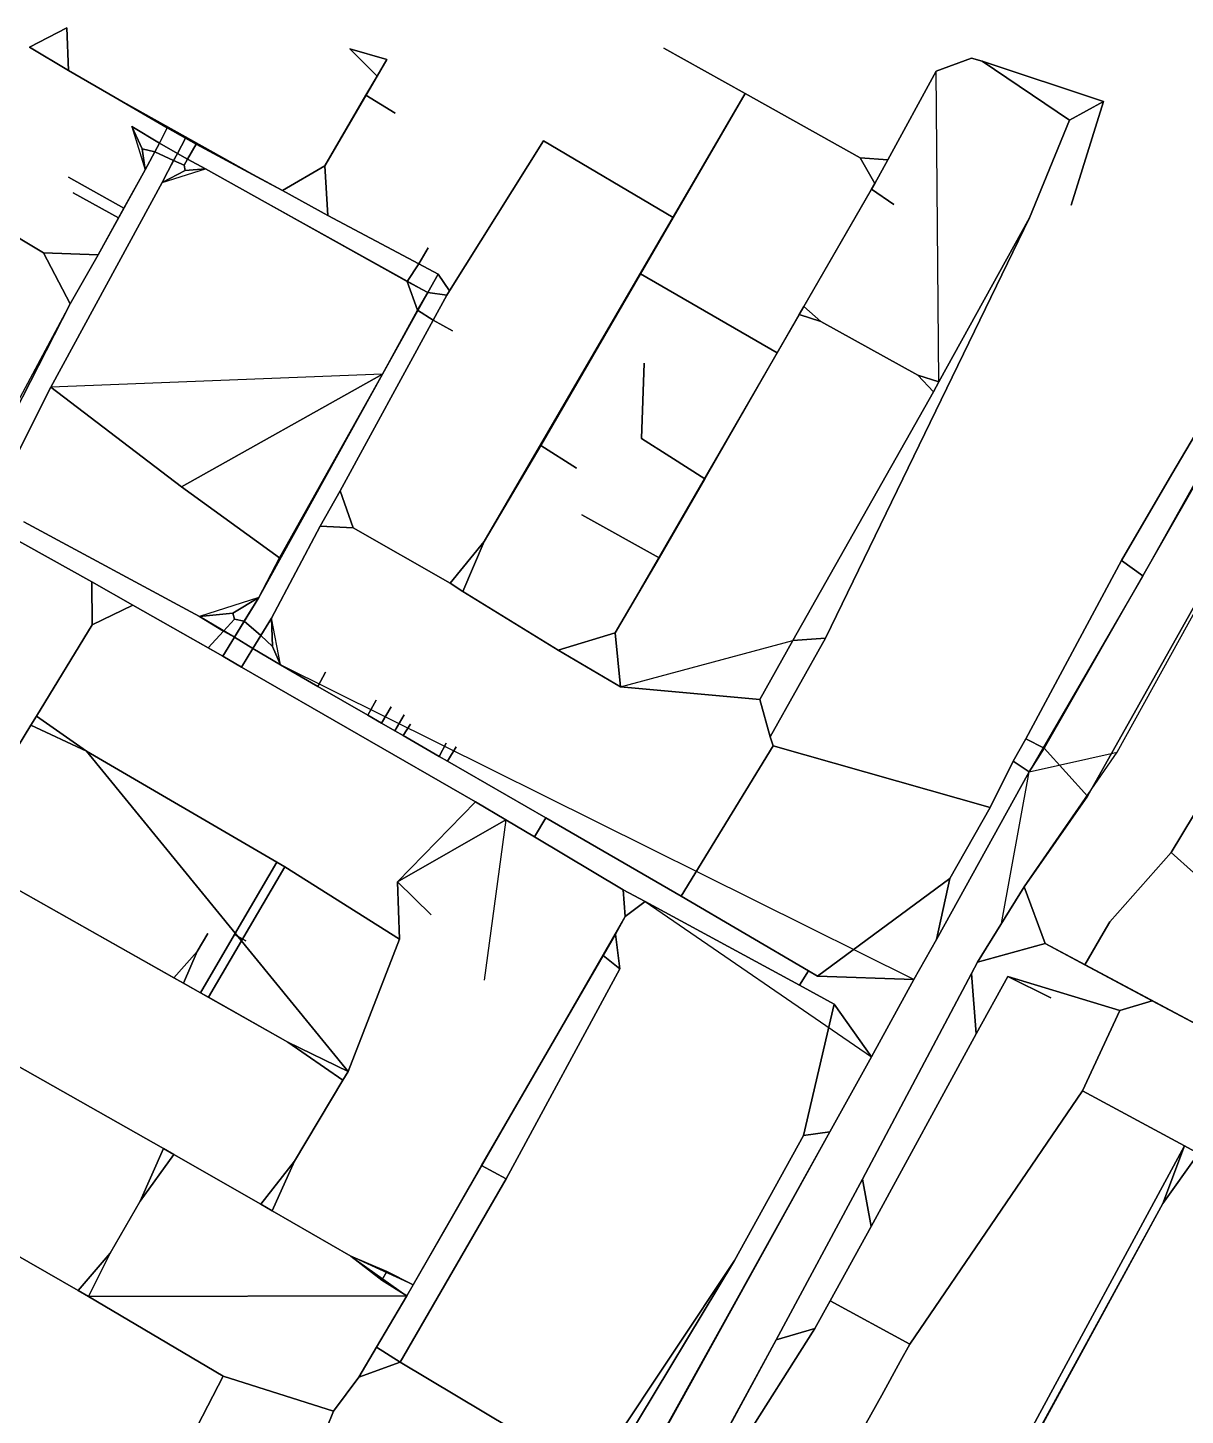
# Model space of a CAD drawing. Header units: metres. Extents: x 327752 to 330295, y 2791490 to 2794271.
# Drawn here: x 328492 to 329091, y 2793551 to 2794270 of the extents above; entities that cross this region are included whole.
import ezdxf

# ---------------------------------------------------------------- set-up
doc = ezdxf.new("R2010")
doc.units = ezdxf.units.M

msp = doc.modelspace()

# ---------------------------------------------------------------- linework, layer by layer
for p, q in [((328492.92, 2794259.47), (328512.28, 2794269.6)), ((328512.28, 2794269.6), (328492.92, 2794259.47)), ((328513.05, 2794247.54), (328512.28, 2794269.6)), ((328512.28, 2794269.6), (328513.05, 2794247.54)), ((328513.05, 2794247.54), (328492.92, 2794259.47)), ((328492.92, 2794259.47), (328513.05, 2794247.54)), ((328672.88, 2794244.55), (328658.72, 2794258.65)), ((328677.91, 2794253.2), (328658.72, 2794258.65)), ((328658.72, 2794258.65), (328672.88, 2794244.55)), ((328658.72, 2794258.65), (328677.91, 2794253.2)), ((328863.39, 2794235.53), (328821.4, 2794259.01)), ((328821.4, 2794259.01), (328863.39, 2794235.53)), ((328564.17, 2794217.8), (328513.05, 2794247.54)), ((328537.24, 2794233.52), (328513.05, 2794247.54)), ((328513.05, 2794247.54), (328537.24, 2794233.52)), ((328672.88, 2794244.55), (328677.91, 2794253.2)), ((328677.91, 2794253.2), (328672.88, 2794244.55)), ((328980.7, 2794253.83), (328962.38, 2794247.03)), ((328962.38, 2794247.03), (328980.7, 2794253.83)), ((328986.09, 2794252.3), (328980.7, 2794253.83)), ((328980.7, 2794253.83), (328986.09, 2794252.3)), ((328986.09, 2794252.3), (329031.32, 2794221.74)), ((328986.09, 2794252.3), (329048.98, 2794231.47)), ((329031.32, 2794221.74), (328986.09, 2794252.3)), ((329048.98, 2794231.47), (328986.09, 2794252.3)), ((328645.89, 2794198.15), (328672.88, 2794244.55)), ((328672.88, 2794244.55), (328645.89, 2794198.15)), ((328667.1, 2794234.6), (328672.88, 2794244.55)), ((328672.88, 2794244.55), (328667.1, 2794234.6)), ((328962.38, 2794247.03), (328937.26, 2794201.11)), ((328937.26, 2794201.11), (328962.38, 2794247.03)), ((328963.72, 2794086.17), (328962.38, 2794247.03)), ((328564.17, 2794217.8), (328537.24, 2794233.52)), ((328537.24, 2794233.52), (328564.17, 2794217.8)), ((328537.24, 2794233.52), (328612.78, 2794191.23)), ((328612.78, 2794191.23), (328537.24, 2794233.52)), ((328645.89, 2794198.15), (328667.1, 2794234.6)), ((328667.1, 2794234.6), (328645.89, 2794198.15)), ((328667.1, 2794234.6), (328682.27, 2794225.3)), ((328682.27, 2794225.3), (328667.1, 2794234.6)), ((328863.39, 2794235.53), (328728.34, 2794003.56)), ((328728.34, 2794003.56), (328863.39, 2794235.53)), ((328863.39, 2794235.53), (328826.16, 2794171.31)), ((328826.16, 2794171.31), (328863.39, 2794235.53)), ((328863.39, 2794235.53), (328922.91, 2794202.25)), ((328922.91, 2794202.25), (328863.39, 2794235.53)), ((329031.32, 2794221.74), (329048.98, 2794231.47)), ((329048.98, 2794231.47), (329031.32, 2794221.74)), ((329048.98, 2794231.47), (329032.15, 2794177.66)), ((329032.15, 2794177.66), (329048.98, 2794231.47)), ((328682.27, 2794225.3), (328682.27, 2794225.3)), ((328682.27, 2794225.3), (328682.27, 2794225.3)), ((329031.32, 2794221.74), (329010.67, 2794171.1)), ((329010.67, 2794171.1), (329031.32, 2794221.74)), ((328560.13, 2794209.81), (328545.95, 2794218.48)), ((328545.95, 2794218.48), (328551.26, 2794206.9)), ((328545.95, 2794218.48), (328560.13, 2794209.81)), ((328545.95, 2794218.48), (328552.87, 2794196.09)), ((328551.26, 2794206.9), (328545.95, 2794218.48)), ((328560.13, 2794209.81), (328564.17, 2794217.8)), ((328564.17, 2794217.8), (328560.13, 2794209.81)), ((328573.65, 2794212.48), (328564.17, 2794217.8)), ((328564.17, 2794217.8), (328573.65, 2794212.48)), ((328569.47, 2794204.55), (328573.65, 2794212.48)), ((328573.65, 2794212.48), (328569.47, 2794204.55)), ((328573.65, 2794212.48), (328579.15, 2794209.38)), ((328579.15, 2794209.38), (328573.65, 2794212.48)), ((328623.85, 2794185.26), (328573.65, 2794212.48)), ((328557.85, 2794205.31), (328551.26, 2794206.9)), ((328552.87, 2794196.09), (328551.26, 2794206.9)), ((328551.26, 2794206.9), (328552.87, 2794196.09)), ((328551.26, 2794206.9), (328557.85, 2794205.31)), ((328560.13, 2794209.81), (328552.87, 2794196.09)), ((328557.85, 2794205.31), (328552.87, 2794196.09)), ((328552.87, 2794196.09), (328557.85, 2794205.31)), ((328560.13, 2794209.81), (328557.85, 2794205.31)), ((328557.85, 2794205.31), (328560.13, 2794209.81)), ((328567.54, 2794200.9), (328557.85, 2794205.31)), ((328557.85, 2794205.31), (328567.54, 2794200.9)), ((328569.47, 2794204.55), (328560.13, 2794209.81)), ((328560.13, 2794209.81), (328569.47, 2794204.55)), ((328561.59, 2794189.44), (328569.47, 2794204.55)), ((328569.47, 2794204.55), (328567.54, 2794200.9)), ((328567.54, 2794200.9), (328569.47, 2794204.55)), ((328569.47, 2794204.55), (328574.71, 2794201.61)), ((328569.47, 2794204.55), (328584.09, 2794196.58)), ((328574.71, 2794201.61), (328569.47, 2794204.55)), ((328574.71, 2794201.61), (328579.15, 2794209.38)), ((328579.15, 2794209.38), (328574.71, 2794201.61)), ((328579.15, 2794209.38), (328612.78, 2794191.23)), ((328612.78, 2794191.23), (328579.15, 2794209.38)), ((328710.32, 2794133.38), (328759.05, 2794210.99)), ((328759.05, 2794210.99), (328710.32, 2794133.38)), ((328759.05, 2794210.99), (328826.16, 2794171.31)), ((328826.16, 2794171.31), (328759.05, 2794210.99)), ((328567.54, 2794200.9), (328561.59, 2794189.44)), ((328561.59, 2794189.44), (328567.54, 2794200.9)), ((328567.54, 2794200.9), (328572.91, 2794198.46)), ((328572.91, 2794198.46), (328567.54, 2794200.9)), ((328574.71, 2794201.61), (328572.91, 2794198.46)), ((328572.91, 2794198.46), (328574.71, 2794201.61)), ((328573.52, 2794195.66), (328572.91, 2794198.46)), ((328572.91, 2794198.46), (328573.52, 2794195.66)), ((328574.71, 2794201.61), (328584.09, 2794196.58)), ((328584.09, 2794196.58), (328574.71, 2794201.61)), ((328623.85, 2794185.26), (328645.89, 2794198.15)), ((328645.89, 2794198.15), (328623.85, 2794185.26)), ((328647.38, 2794172.45), (328645.89, 2794198.15)), ((328645.89, 2794198.15), (328647.38, 2794172.45)), ((328922.91, 2794202.25), (328937.26, 2794201.11)), ((328922.91, 2794202.25), (328930.57, 2794188.88)), ((328937.26, 2794201.11), (328922.91, 2794202.25)), ((328930.57, 2794188.88), (328922.91, 2794202.25)), ((328937.26, 2794201.11), (328930.57, 2794188.88)), ((328930.57, 2794188.88), (328937.26, 2794201.11)), ((329187.64, 2794197.71), (329069.41, 2793985.82)), ((328541.78, 2794176.14), (328513.17, 2794192.23)), ((328513.17, 2794192.23), (328541.78, 2794176.14)), ((328552.87, 2794196.09), (328528.4, 2794152.05)), ((328552.87, 2794196.09), (328541.78, 2794176.14)), ((328541.78, 2794176.14), (328552.87, 2794196.09)), ((328561.59, 2794189.44), (328584.09, 2794196.58)), ((328561.59, 2794189.44), (328573.52, 2794195.66)), ((328573.52, 2794195.66), (328561.59, 2794189.44)), ((328584.09, 2794196.58), (328573.52, 2794195.66)), ((328573.52, 2794195.66), (328584.09, 2794196.58)), ((328584.09, 2794196.58), (328688.49, 2794138.17)), ((328584.09, 2794196.58), (328699.14, 2794132.47)), ((328688.49, 2794138.17), (328584.09, 2794196.58)), ((328623.85, 2794185.26), (328612.78, 2794191.23)), ((328612.78, 2794191.23), (328623.85, 2794185.26)), ((328503.87, 2794083.48), (328561.59, 2794189.44)), ((328561.59, 2794189.44), (328503.87, 2794083.48)), ((328538.98, 2794171.09), (328515.44, 2794184.07)), ((328515.44, 2794184.07), (328538.98, 2794171.09)), ((328647.38, 2794172.45), (328623.85, 2794185.26)), ((328623.85, 2794185.26), (328647.38, 2794172.45)), ((328930.57, 2794188.88), (328893.86, 2794125.16)), ((328893.86, 2794125.16), (328928.85, 2794185.94)), ((328928.85, 2794185.94), (328893.86, 2794125.16)), ((328928.85, 2794185.94), (328930.57, 2794188.88)), ((328930.57, 2794188.88), (328928.85, 2794185.94)), ((328928.85, 2794185.94), (328940.39, 2794178.07)), ((328940.39, 2794178.07), (328928.85, 2794185.94)), ((328500.12, 2794153.1), (328458.14, 2794178.05)), ((328458.14, 2794178.05), (328500.12, 2794153.1)), ((328538.98, 2794171.09), (328541.78, 2794176.14)), ((328541.78, 2794176.14), (328538.98, 2794171.09)), ((328940.39, 2794178.07), (328940.39, 2794178.07)), ((328940.39, 2794178.07), (328940.39, 2794178.07)), ((329040.72, 2793871.71), (329212.85, 2794178.47)), ((329212.85, 2794178.47), (329040.72, 2793871.71)), ((329055.99, 2793894.45), (329212.85, 2794178.47)), ((328528.4, 2794152.05), (328538.98, 2794171.09)), ((328538.98, 2794171.09), (328528.4, 2794152.05)), ((328704.57, 2794141.99), (328647.38, 2794172.45)), ((328694.45, 2794147.38), (328647.38, 2794172.45)), ((328647.38, 2794172.45), (328694.45, 2794147.38)), ((328826.16, 2794171.31), (328809.26, 2794142.18)), ((328809.26, 2794142.18), (328826.16, 2794171.31)), ((329010.67, 2794171.1), (328905.11, 2793953.42)), ((328905.11, 2793953.42), (329010.67, 2794171.1)), ((329010.67, 2794171.1), (328963.72, 2794086.17)), ((328963.72, 2794086.17), (329010.67, 2794171.1)), ((328694.45, 2794147.38), (328699.35, 2794155.64)), ((328699.35, 2794155.64), (328694.45, 2794147.38)), ((328528.4, 2794152.05), (328500.12, 2794153.1)), ((328513.93, 2794126.55), (328500.12, 2794153.1)), ((328500.12, 2794153.1), (328528.4, 2794152.05)), ((328500.12, 2794153.1), (328513.93, 2794126.55)), ((328528.4, 2794152.05), (328513.93, 2794126.55)), ((328513.93, 2794126.55), (328528.4, 2794152.05)), ((328694.45, 2794147.38), (328688.49, 2794138.17)), ((328688.49, 2794138.17), (328694.45, 2794147.38)), ((328704.57, 2794141.99), (328694.45, 2794147.38)), ((328694.45, 2794147.38), (328704.57, 2794141.99)), ((328704.57, 2794141.99), (328699.14, 2794132.47)), ((328699.14, 2794132.47), (328704.57, 2794141.99)), ((328710.32, 2794133.38), (328704.57, 2794141.99)), ((328704.57, 2794141.99), (328710.32, 2794133.38)), ((328757.69, 2794053.24), (328809.26, 2794142.18)), ((328809.26, 2794142.18), (328757.69, 2794053.24)), ((328880.01, 2794101.17), (328809.26, 2794142.18)), ((328809.26, 2794142.18), (328880.01, 2794101.17)), ((328699.14, 2794132.47), (328688.49, 2794138.17)), ((328688.49, 2794138.17), (328699.14, 2794132.47)), ((328688.49, 2794138.17), (328693.81, 2794123.28)), ((328693.81, 2794123.28), (328688.49, 2794138.17)), ((328710.32, 2794133.38), (328708.9, 2794131.12)), ((328708.9, 2794131.12), (328710.32, 2794133.38)), ((328513.93, 2794126.55), (328461.96, 2794029.87)), ((328513.93, 2794126.55), (328481.04, 2794062.07)), ((328481.04, 2794062.07), (328513.93, 2794126.55)), ((328653.76, 2794029.73), (328708.9, 2794131.12)), ((328699.14, 2794132.47), (328675.66, 2794090.12)), ((328699.14, 2794132.47), (328693.81, 2794123.28)), ((328693.81, 2794123.28), (328699.14, 2794132.47)), ((328708.9, 2794131.12), (328699.14, 2794132.47)), ((328699.14, 2794132.47), (328708.9, 2794131.12)), ((328708.9, 2794131.12), (328701.96, 2794118.22)), ((328701.96, 2794118.22), (328708.9, 2794131.12)), ((328701.96, 2794118.22), (328653.76, 2794029.73)), ((328653.76, 2794029.73), (328701.96, 2794118.22)), ((328693.81, 2794123.28), (328675.66, 2794090.12)), ((328675.66, 2794090.12), (328693.81, 2794123.28)), ((328701.96, 2794118.22), (328693.81, 2794123.28)), ((328693.81, 2794123.28), (328701.96, 2794118.22)), ((328701.96, 2794118.22), (328711.99, 2794112.63)), ((328711.99, 2794112.63), (328701.96, 2794118.22)), ((328891.41, 2794121.02), (328796.17, 2793956.3)), ((328891.41, 2794121.02), (328880.01, 2794101.17)), ((328880.01, 2794101.17), (328891.41, 2794121.02)), ((328891.41, 2794121.02), (328893.86, 2794125.16)), ((328893.86, 2794125.16), (328891.41, 2794121.02)), ((328902.67, 2794117.48), (328891.41, 2794121.02)), ((328891.41, 2794121.02), (328902.67, 2794117.48)), ((328902.67, 2794117.48), (328893.86, 2794125.16)), ((328893.86, 2794125.16), (328902.67, 2794117.48)), ((328952.85, 2794089.76), (328902.67, 2794117.48)), ((328902.67, 2794117.48), (328952.85, 2794089.76)), ((329069.41, 2793985.82), (329142.98, 2794114.92)), ((329142.98, 2794114.92), (329069.41, 2793985.82)), ((328880.01, 2794101.17), (328842.52, 2794035.95)), ((328842.52, 2794035.95), (328880.01, 2794101.17)), ((328675.66, 2794090.12), (328503.87, 2794083.48)), ((328675.66, 2794090.12), (328571.58, 2794031.87)), ((328571.58, 2794031.87), (328675.66, 2794090.12)), ((328675.66, 2794090.12), (328611.59, 2793974.53)), ((328675.66, 2794090.12), (328622.35, 2793995.03)), ((328622.35, 2793995.03), (328675.66, 2794090.12)), ((328809.69, 2794056.84), (328811.12, 2794095.94)), ((328811.12, 2794095.94), (328809.69, 2794056.84)), ((328960.9, 2794081.13), (328952.85, 2794089.76)), ((328963.72, 2794086.17), (328952.85, 2794089.76)), ((328952.85, 2794089.76), (328960.9, 2794081.13)), ((328952.85, 2794089.76), (328963.72, 2794086.17)), ((328481.79, 2794039.43), (328503.87, 2794083.48)), ((328503.87, 2794083.48), (328481.79, 2794039.43)), ((328571.58, 2794031.87), (328503.87, 2794083.48)), ((328503.87, 2794083.48), (328571.58, 2794031.87)), ((328960.9, 2794081.13), (328963.72, 2794086.17)), ((328963.72, 2794086.17), (328960.9, 2794081.13)), ((328888.13, 2793952.32), (328960.9, 2794081.13)), ((328960.9, 2794081.13), (328888.13, 2793952.32)), ((329106.09, 2794075.17), (329084.4, 2794038.38)), ((329084.4, 2794038.38), (329106.09, 2794075.17)), ((328824.39, 2794047.49), (328809.69, 2794056.84)), ((328824.39, 2794047.49), (328809.69, 2794056.84)), ((328809.69, 2794056.84), (328824.39, 2794047.49)), ((328809.69, 2794056.84), (328824.39, 2794047.49)), ((328728.34, 2794003.56), (328757.69, 2794053.24)), ((328757.69, 2794053.24), (328728.34, 2794003.56)), ((328757.69, 2794053.24), (328776.14, 2794041.48)), ((328776.14, 2794041.48), (328757.69, 2794053.24)), ((328842.52, 2794035.95), (328824.39, 2794047.49)), ((328824.39, 2794047.49), (328842.52, 2794035.95)), ((328776.14, 2794041.48), (328776.14, 2794041.48)), ((328776.14, 2794041.48), (328776.14, 2794041.48)), ((328818.87, 2793995.12), (328842.52, 2794035.95)), ((328842.52, 2794035.95), (328818.87, 2793995.12)), ((329058.27, 2793993.78), (329084.4, 2794038.38)), ((329058.27, 2793993.78), (329084.4, 2794038.38)), ((329084.4, 2794038.38), (329058.27, 2793993.78)), ((329084.4, 2794038.38), (329058.27, 2793993.78)), ((328571.58, 2794031.87), (328622.35, 2793995.03)), ((328622.35, 2793995.03), (328571.58, 2794031.87)), ((328653.76, 2794029.73), (328643.38, 2794011.5)), ((328643.38, 2794011.5), (328653.76, 2794029.73)), ((328653.76, 2794029.73), (328660.4, 2794010.62)), ((328660.4, 2794010.62), (328653.76, 2794029.73)), ((328580.97, 2793964.66), (328489.96, 2794013.73)), ((328489.96, 2794013.73), (328580.97, 2793964.66)), ((328618.27, 2793963.83), (328643.38, 2794011.5)), ((328643.38, 2794011.5), (328618.27, 2793963.83)), ((328643.38, 2794011.5), (328660.4, 2794010.62)), ((328660.4, 2794010.62), (328643.38, 2794011.5)), ((328660.4, 2794010.62), (328710.73, 2793981.99)), ((328710.73, 2793981.99), (328660.4, 2794010.62)), ((328818.87, 2793995.12), (328778.81, 2794017.34)), ((328778.81, 2794017.34), (328818.87, 2793995.12)), ((328480.02, 2794007.8), (328525.18, 2793982.72)), ((328525.18, 2793982.72), (328480.02, 2794007.8)), ((328728.34, 2794003.56), (328710.73, 2793981.99)), ((328710.73, 2793981.99), (328728.34, 2794003.56)), ((328717.31, 2793977.65), (328728.34, 2794003.56)), ((328728.34, 2794003.56), (328717.31, 2793977.65)), ((328622.35, 2793995.03), (328611.59, 2793974.53)), ((328611.59, 2793974.53), (328622.35, 2793995.03)), ((328796.17, 2793956.3), (328818.87, 2793995.12)), ((328818.87, 2793995.12), (328796.17, 2793956.3)), ((329008.8, 2793901.42), (329058.27, 2793993.78)), ((329058.27, 2793993.78), (329008.8, 2793901.42)), ((329069.41, 2793985.82), (329058.27, 2793993.78)), ((329058.27, 2793993.78), (329069.41, 2793985.82)), ((328546.46, 2793970.61), (328525.18, 2793982.72)), ((328525.18, 2793982.72), (328546.46, 2793970.61)), ((328525.18, 2793982.72), (328525.34, 2793960.37)), ((328525.34, 2793960.37), (328525.18, 2793982.72)), ((328717.31, 2793977.65), (328710.73, 2793981.99)), ((328710.73, 2793981.99), (328717.31, 2793977.65)), ((329069.41, 2793985.82), (329010.55, 2793884.18)), ((329018.21, 2793896.48), (329069.41, 2793985.82)), ((329069.41, 2793985.82), (329018.21, 2793896.48)), ((328611.59, 2793974.53), (328580.97, 2793964.66)), ((328611.59, 2793974.53), (328598.21, 2793966.42)), ((328598.21, 2793966.42), (328611.59, 2793974.53)), ((328611.59, 2793974.53), (328599.01, 2793953.94)), ((328604.07, 2793962.27), (328611.59, 2793974.53)), ((328611.59, 2793974.53), (328604.07, 2793962.27)), ((328766.58, 2793947.21), (328717.31, 2793977.65)), ((328717.31, 2793977.65), (328766.58, 2793947.21)), ((328546.46, 2793970.61), (328525.34, 2793960.37)), ((328525.34, 2793960.37), (328546.46, 2793970.61)), ((328585.47, 2793948.44), (328546.46, 2793970.61)), ((328546.46, 2793970.61), (328585.47, 2793948.44)), ((328546.46, 2793970.61), (328593.03, 2793944.15)), ((328525.34, 2793960.37), (328496.54, 2793913.15)), ((328496.54, 2793913.15), (328525.34, 2793960.37)), ((328580.97, 2793964.66), (328598.21, 2793966.42)), ((328598.21, 2793966.42), (328580.97, 2793964.66)), ((328599.01, 2793953.94), (328580.97, 2793964.66)), ((328593.36, 2793957.05), (328580.97, 2793964.66)), ((328580.97, 2793964.66), (328593.36, 2793957.05)), ((328593.36, 2793957.05), (328599.04, 2793963.25)), ((328599.04, 2793963.25), (328593.36, 2793957.05)), ((328598.21, 2793966.42), (328599.04, 2793963.25)), ((328599.04, 2793963.25), (328598.21, 2793966.42)), ((328599.01, 2793953.94), (328604.07, 2793962.27)), ((328604.07, 2793962.27), (328599.01, 2793953.94)), ((328604.07, 2793962.27), (328599.04, 2793963.25)), ((328599.04, 2793963.25), (328604.07, 2793962.27)), ((328612.75, 2793954.79), (328604.07, 2793962.27)), ((328604.07, 2793962.27), (328612.75, 2793954.79)), ((328608.6, 2793948.08), (328618.27, 2793963.83)), ((328612.75, 2793954.79), (328618.27, 2793963.83)), ((328618.27, 2793963.83), (328612.75, 2793954.79)), ((328622.87, 2793939.73), (328618.27, 2793963.83)), ((328618.27, 2793963.83), (328618.66, 2793949.1)), ((328618.66, 2793949.1), (328618.27, 2793963.83)), ((328585.47, 2793948.44), (328593.36, 2793957.05)), ((328593.36, 2793957.05), (328585.47, 2793948.44)), ((328599.01, 2793953.94), (328593.03, 2793944.15)), ((328593.03, 2793944.15), (328599.01, 2793953.94)), ((328599.01, 2793953.94), (328593.36, 2793957.05)), ((328593.36, 2793957.05), (328599.01, 2793953.94)), ((328608.6, 2793948.08), (328599.01, 2793953.94)), ((328599.01, 2793953.94), (328608.6, 2793948.08)), ((328608.6, 2793948.08), (328612.75, 2793954.79)), ((328612.75, 2793954.79), (328608.6, 2793948.08)), ((328612.75, 2793954.79), (328618.66, 2793949.1)), ((328618.66, 2793949.1), (328612.75, 2793954.79)), ((328766.58, 2793947.21), (328796.17, 2793956.3)), ((328796.17, 2793956.3), (328766.58, 2793947.21)), ((328798.87, 2793928.25), (328796.17, 2793956.3)), ((328796.17, 2793956.3), (328798.87, 2793928.25)), ((328876.32, 2793902.43), (328905.11, 2793953.42)), ((328905.11, 2793953.42), (328876.32, 2793902.43)), ((328888.13, 2793952.32), (328905.11, 2793953.42)), ((328905.11, 2793953.42), (328888.13, 2793952.32)), ((328593.03, 2793944.15), (328585.47, 2793948.44)), ((328585.47, 2793948.44), (328593.03, 2793944.15)), ((328608.6, 2793948.08), (328602.59, 2793938.4)), ((328602.59, 2793938.4), (328608.6, 2793948.08)), ((328622.87, 2793939.73), (328608.6, 2793948.08)), ((328608.6, 2793948.08), (328622.87, 2793939.73)), ((328622.87, 2793939.73), (328618.66, 2793949.1)), ((328618.66, 2793949.1), (328622.87, 2793939.73)), ((328766.58, 2793947.21), (328798.87, 2793928.25)), ((328798.87, 2793928.25), (328766.58, 2793947.21)), ((328798.87, 2793928.25), (328888.13, 2793952.32)), ((328871.09, 2793921.66), (328888.13, 2793952.32)), ((328888.13, 2793952.32), (328871.09, 2793921.66)), ((328602.59, 2793938.4), (328593.03, 2793944.15)), ((328593.03, 2793944.15), (328602.59, 2793938.4)), ((328950.83, 2793776.69), (328622.87, 2793939.73)), ((328622.87, 2793939.73), (328642.23, 2793928.54)), ((328642.23, 2793928.54), (328622.87, 2793939.73)), ((328602.59, 2793938.4), (328723.74, 2793868.68)), ((328723.74, 2793868.68), (328602.59, 2793938.4)), ((328642.23, 2793928.54), (328646.22, 2793935.83)), ((328646.22, 2793935.83), (328642.23, 2793928.54)), ((328642.23, 2793928.54), (328668, 2793913.65)), ((328668, 2793913.65), (328642.23, 2793928.54)), ((328798.87, 2793928.25), (328871.09, 2793921.66)), ((328871.09, 2793921.66), (328798.87, 2793928.25)), ((328668, 2793913.65), (328672.31, 2793921.4)), ((328672.31, 2793921.4), (328668, 2793913.65)), ((328675.1, 2793909.55), (328680.14, 2793917.94)), ((328680.14, 2793917.94), (328675.1, 2793909.55)), ((328871.09, 2793921.66), (328876.32, 2793902.43)), ((328876.32, 2793902.43), (328871.09, 2793921.66)), ((328496.54, 2793913.15), (328493.61, 2793908.35)), ((328493.61, 2793908.35), (328496.54, 2793913.15)), ((328496.54, 2793913.15), (328522.49, 2793894.94)), ((328522.49, 2793894.94), (328496.54, 2793913.15)), ((328668, 2793913.65), (328675.1, 2793909.55)), ((328675.1, 2793909.55), (328668, 2793913.65)), ((328682.01, 2793905.57), (328686.91, 2793913.76)), ((328686.91, 2793913.76), (328682.01, 2793905.57)), ((328493.61, 2793908.35), (328467.24, 2793865.13)), ((328467.24, 2793865.13), (328493.61, 2793908.35)), ((328493.61, 2793908.35), (328522.49, 2793894.94)), ((328522.49, 2793894.94), (328493.61, 2793908.35)), ((328682.01, 2793905.57), (328675.1, 2793909.55)), ((328675.1, 2793909.55), (328682.01, 2793905.57)), ((328686.29, 2793903.09), (328682.01, 2793905.57)), ((328682.01, 2793905.57), (328686.29, 2793903.09)), ((328686.29, 2793903.09), (328690.14, 2793908.9)), ((328690.14, 2793908.9), (328686.29, 2793903.09)), ((328704.99, 2793892.28), (328686.29, 2793903.09)), ((328686.29, 2793903.09), (328704.99, 2793892.28)), ((328708.64, 2793899.03), (328704.99, 2793892.28)), ((328704.99, 2793892.28), (328708.64, 2793899.03)), ((328709.34, 2793889.77), (328713.79, 2793897.2)), ((328713.79, 2793897.2), (328709.34, 2793889.77)), ((328878.01, 2793897.72), (328830.37, 2793819.85)), ((328830.37, 2793819.85), (328878.01, 2793897.72)), ((328876.32, 2793902.43), (328878.01, 2793897.72)), ((328878.01, 2793897.72), (328876.32, 2793902.43)), ((328878.01, 2793897.72), (328990.23, 2793865.84)), ((328990.23, 2793865.84), (328878.01, 2793897.72)), ((329002.27, 2793889.73), (329008.8, 2793901.42)), ((329008.8, 2793901.42), (329002.27, 2793889.73)), ((329018.21, 2793896.48), (329008.8, 2793901.42)), ((329008.8, 2793901.42), (329018.21, 2793896.48)), ((329018.21, 2793896.48), (329010.55, 2793884.18)), ((329010.55, 2793884.18), (329018.21, 2793896.48)), ((329040.72, 2793871.71), (329018.21, 2793896.48)), ((329018.21, 2793896.48), (329040.72, 2793871.71)), ((328522.49, 2793894.94), (328621.02, 2793837.54)), ((328522.49, 2793894.94), (328657.93, 2793729.16)), ((328621.02, 2793837.54), (328522.49, 2793894.94)), ((328657.93, 2793729.16), (328522.49, 2793894.94)), ((328709.34, 2793889.77), (328704.99, 2793892.28)), ((328704.99, 2793892.28), (328709.34, 2793889.77)), ((328760.15, 2793860.42), (328709.34, 2793889.77)), ((328709.34, 2793889.77), (328760.15, 2793860.42)), ((329002.27, 2793889.73), (328990.23, 2793865.84)), ((328990.23, 2793865.84), (329002.27, 2793889.73)), ((329010.55, 2793884.18), (329002.27, 2793889.73)), ((329002.27, 2793889.73), (329010.55, 2793884.18)), ((329007.93, 2793824.78), (329055.99, 2793894.45)), ((329010.55, 2793884.18), (329055.99, 2793894.45)), ((328962.42, 2793797.36), (329010.55, 2793884.18)), ((329010.55, 2793884.18), (328962.42, 2793797.36)), ((328996.17, 2793805.72), (329010.55, 2793884.18)), ((329083.92, 2793842.43), (329109.32, 2793884.69)), ((329109.32, 2793884.69), (329083.92, 2793842.43)), ((328723.74, 2793868.68), (328683.45, 2793827.38)), ((328683.45, 2793827.38), (328723.74, 2793868.68)), ((328723.74, 2793868.68), (328739.51, 2793859.43)), ((328739.51, 2793859.43), (328723.74, 2793868.68)), ((329007.93, 2793824.78), (329040.72, 2793871.71)), ((329040.72, 2793871.71), (329007.93, 2793824.78)), ((328754.42, 2793850.55), (328760.15, 2793860.42)), ((328760.15, 2793860.42), (328754.42, 2793850.55)), ((328830.37, 2793819.85), (328760.15, 2793860.42)), ((328760.15, 2793860.42), (328830.37, 2793819.85)), ((328990.23, 2793865.84), (328969.33, 2793829.02)), ((328969.33, 2793829.02), (328990.23, 2793865.84)), ((328739.51, 2793859.43), (328683.45, 2793827.38)), ((328683.45, 2793827.38), (328739.51, 2793859.43)), ((328739.51, 2793859.43), (328728.28, 2793776.43)), ((328754.42, 2793850.55), (328739.51, 2793859.43)), ((328739.51, 2793859.43), (328754.42, 2793850.55)), ((328800.33, 2793823.21), (328754.42, 2793850.55)), ((328754.42, 2793850.55), (328800.33, 2793823.21)), ((328626.72, 2793744.35), (328454.54, 2793841.38)), ((328454.54, 2793841.38), (328567.7, 2793777.61)), ((328454.54, 2793841.38), (328626.72, 2793744.35)), ((328567.7, 2793777.61), (328454.54, 2793841.38)), ((329083.92, 2793842.43), (329052.17, 2793806.51)), ((329052.17, 2793806.51), (329083.92, 2793842.43)), ((329083.92, 2793842.43), (329124.45, 2793806.21)), ((329124.45, 2793806.21), (329083.92, 2793842.43)), ((328585.63, 2793767.5), (328625.12, 2793835.15)), ((328625.12, 2793835.15), (328585.63, 2793767.5)), ((328621.02, 2793837.54), (328599.12, 2793800.06)), ((328599.12, 2793800.06), (328621.02, 2793837.54)), ((328621.02, 2793837.54), (328625.12, 2793835.15)), ((328625.12, 2793835.15), (328621.02, 2793837.54)), ((328684.47, 2793797.61), (328625.12, 2793835.15)), ((328625.12, 2793835.15), (328684.47, 2793797.61)), ((328684.47, 2793797.61), (328683.45, 2793827.38)), ((328683.45, 2793827.38), (328684.47, 2793797.61)), ((328683.45, 2793827.38), (328700.9, 2793810.28)), ((328700.9, 2793810.28), (328683.45, 2793827.38)), ((328900.87, 2793778.42), (328969.33, 2793829.02)), ((328969.33, 2793829.02), (328900.87, 2793778.42)), ((328962.42, 2793797.36), (328969.33, 2793829.02)), ((328969.33, 2793829.02), (328962.42, 2793797.36)), ((329007.93, 2793824.78), (328983.77, 2793785.63)), ((328983.77, 2793785.63), (329007.93, 2793824.78)), ((328996.17, 2793805.72), (329007.93, 2793824.78)), ((329007.93, 2793824.78), (329018.69, 2793795.3)), ((329018.69, 2793795.3), (329007.93, 2793824.78)), ((328801.35, 2793809.34), (328800.33, 2793823.21)), ((328811.6, 2793817.06), (328800.33, 2793823.21)), ((328800.33, 2793823.21), (328811.6, 2793817.06)), ((328800.33, 2793823.21), (328801.35, 2793809.34)), ((328801.35, 2793809.34), (328811.6, 2793817.06)), ((328811.6, 2793817.06), (328801.35, 2793809.34)), ((328891.5, 2793773.73), (328811.6, 2793817.06)), ((328811.6, 2793817.06), (328891.5, 2793773.73)), ((328811.6, 2793817.06), (328928.93, 2793736.75)), ((328830.37, 2793819.85), (328896.16, 2793781.2)), ((328896.16, 2793781.2), (328830.37, 2793819.85)), ((328801.35, 2793809.34), (328691.52, 2793618.68)), ((328691.52, 2793618.68), (328801.35, 2793809.34)), ((328796.24, 2793800.14), (328801.35, 2793809.34)), ((328801.35, 2793809.34), (328796.24, 2793800.14)), ((328562.2, 2793689.28), (328362.86, 2793802.17)), ((328362.86, 2793802.17), (328562.2, 2793689.28)), ((328983.77, 2793785.63), (328996.17, 2793805.72)), ((329052.17, 2793806.51), (329048.8, 2793800.72)), ((329052.17, 2793806.51), (329048.8, 2793800.72)), ((329048.8, 2793800.72), (329052.17, 2793806.51)), ((329048.8, 2793800.72), (329052.17, 2793806.51)), ((328579.63, 2793791.22), (328585.29, 2793800.5)), ((328585.29, 2793800.5), (328579.63, 2793791.22)), ((328581.46, 2793769.86), (328599.12, 2793800.06)), ((328599.12, 2793800.06), (328581.46, 2793769.86)), ((328599.12, 2793800.06), (328604.84, 2793796.75)), ((328604.84, 2793796.75), (328599.12, 2793800.06)), ((328657.93, 2793729.16), (328684.47, 2793797.61)), ((328684.47, 2793797.61), (328657.93, 2793729.16)), ((328796.24, 2793800.14), (328789.89, 2793789.17)), ((328789.89, 2793789.17), (328796.24, 2793800.14)), ((328798.5, 2793782.18), (328796.24, 2793800.14)), ((328796.24, 2793800.14), (328798.5, 2793782.18)), ((328950.83, 2793776.69), (328962.42, 2793797.36)), ((328962.42, 2793797.36), (328950.83, 2793776.69)), ((329018.69, 2793795.3), (328983.77, 2793785.63)), ((328983.77, 2793785.63), (329018.69, 2793795.3)), ((329122.82, 2793739.74), (329018.69, 2793795.3)), ((329018.69, 2793795.3), (329039.22, 2793784.35)), ((329018.69, 2793795.3), (329122.82, 2793739.74)), ((329039.22, 2793784.35), (329018.69, 2793795.3)), ((329039.22, 2793784.35), (329048.8, 2793800.72)), ((329048.8, 2793800.72), (329039.22, 2793784.35)), ((328567.7, 2793777.61), (328579.63, 2793791.22)), ((328579.63, 2793791.22), (328567.7, 2793777.61)), ((328572.61, 2793774.85), (328579.63, 2793791.22)), ((328579.63, 2793791.22), (328572.61, 2793774.85)), ((328789.89, 2793789.17), (328726.93, 2793680.38)), ((328726.93, 2793680.38), (328789.89, 2793789.17)), ((328798.5, 2793782.18), (328789.89, 2793789.17)), ((328789.89, 2793789.17), (328798.5, 2793782.18)), ((328798.5, 2793782.18), (328739.74, 2793673.57)), ((328739.74, 2793673.57), (328798.5, 2793782.18)), ((328891.5, 2793773.73), (328896.16, 2793781.2)), ((328896.16, 2793781.2), (328891.5, 2793773.73)), ((328900.87, 2793778.42), (328896.16, 2793781.2)), ((328896.16, 2793781.2), (328900.87, 2793778.42)), ((328983.77, 2793785.63), (328980.6, 2793779.87)), ((328980.6, 2793779.87), (328983.77, 2793785.63)), ((329074.13, 2793765.72), (329039.22, 2793784.35)), ((329039.22, 2793784.35), (329074.13, 2793765.72)), ((328567.7, 2793777.61), (328572.61, 2793774.85)), ((328572.61, 2793774.85), (328567.7, 2793777.61)), ((328572.61, 2793774.85), (328581.46, 2793769.86)), ((328581.46, 2793769.86), (328572.61, 2793774.85)), ((328909.47, 2793763.99), (328891.5, 2793773.73)), ((328891.5, 2793773.73), (328909.47, 2793763.99)), ((328950.83, 2793776.69), (328900.87, 2793778.42)), ((328900.87, 2793778.42), (328950.83, 2793776.69)), ((328980.6, 2793779.87), (328924.18, 2793673.25)), ((328924.18, 2793673.25), (328980.6, 2793779.87)), ((328950.83, 2793776.69), (328928.93, 2793736.75)), ((328928.93, 2793736.75), (328950.83, 2793776.69)), ((328980.6, 2793779.87), (328983.12, 2793748.58)), ((328983.12, 2793748.58), (328980.6, 2793779.87)), ((328983.12, 2793748.58), (328999.45, 2793778.36)), ((328999.45, 2793778.36), (328983.12, 2793748.58)), ((329057.44, 2793760.62), (328999.45, 2793778.36)), ((328999.45, 2793778.36), (329021.62, 2793767.16)), ((328999.45, 2793778.36), (329057.44, 2793760.62)), ((329021.62, 2793767.16), (328999.45, 2793778.36)), ((328585.63, 2793767.5), (328581.46, 2793769.86)), ((328581.46, 2793769.86), (328585.63, 2793767.5)), ((328626.72, 2793744.35), (328585.63, 2793767.5)), ((328585.63, 2793767.5), (328626.72, 2793744.35)), ((328909.47, 2793763.99), (328893.66, 2793695.97)), ((328893.66, 2793695.97), (328909.47, 2793763.99)), ((328928.93, 2793736.75), (328909.47, 2793763.99)), ((328909.47, 2793763.99), (328928.93, 2793736.75)), ((329038.04, 2793719.14), (329057.44, 2793760.62)), ((329057.44, 2793760.62), (329038.04, 2793719.14)), ((329057.44, 2793760.62), (329074.13, 2793765.72)), ((329074.13, 2793765.72), (329057.44, 2793760.62)), ((329122.82, 2793739.74), (329074.13, 2793765.72)), ((329074.13, 2793765.72), (329122.82, 2793739.74)), ((328983.12, 2793748.58), (328928.75, 2793648.74)), ((328928.75, 2793648.74), (328983.12, 2793748.58)), ((328657.93, 2793729.16), (328626.72, 2793744.35)), ((328655.18, 2793724.56), (328626.72, 2793744.35)), ((328626.72, 2793744.35), (328655.18, 2793724.56)), ((328626.72, 2793744.35), (328657.93, 2793729.16)), ((328928.93, 2793736.75), (328907.22, 2793697.84)), ((328907.22, 2793697.84), (328928.93, 2793736.75)), ((328518.14, 2793615.7), (328319.99, 2793728.85)), ((328319.99, 2793728.85), (328518.14, 2793615.7)), ((328630.17, 2793682.61), (328655.18, 2793724.56)), ((328655.18, 2793724.56), (328630.17, 2793682.61)), ((328657.93, 2793729.16), (328655.18, 2793724.56)), ((328655.18, 2793724.56), (328657.93, 2793729.16)), ((329038.04, 2793719.14), (328948.69, 2793587.88)), ((328948.69, 2793587.88), (329038.04, 2793719.14)), ((329038.04, 2793719.14), (329090.86, 2793690.65)), ((329090.86, 2793690.65), (329038.04, 2793719.14)), ((328738.09, 2793392.83), (328907.22, 2793697.84)), ((328907.22, 2793697.84), (328738.09, 2793392.83)), ((328907.22, 2793697.84), (328760.15, 2793432.03)), ((328893.66, 2793695.97), (328857.86, 2793631.28)), ((328857.86, 2793631.28), (328893.66, 2793695.97)), ((328907.22, 2793697.84), (328893.66, 2793695.97)), ((328893.66, 2793695.97), (328907.22, 2793697.84)), ((328550.16, 2793661.87), (328562.2, 2793689.28)), ((328562.2, 2793689.28), (328550.16, 2793661.87)), ((328567.55, 2793686.1), (328562.2, 2793689.28)), ((328562.2, 2793689.28), (328567.55, 2793686.1)), ((328920.03, 2793374.49), (329090.86, 2793690.65)), ((329090.86, 2793690.65), (328920.03, 2793374.49)), ((329090.86, 2793690.65), (329079.6, 2793660.74)), ((329079.6, 2793660.74), (329090.86, 2793690.65)), ((329090.86, 2793690.65), (329098.18, 2793686.6)), ((329098.18, 2793686.6), (329090.86, 2793690.65)), ((328550.16, 2793661.87), (328567.55, 2793686.1)), ((328567.55, 2793686.1), (328550.16, 2793661.87)), ((328567.55, 2793686.1), (328612.6, 2793660.43)), ((328612.6, 2793660.43), (328567.55, 2793686.1)), ((328612.6, 2793660.43), (328630.17, 2793682.61)), ((328630.17, 2793682.61), (328612.6, 2793660.43)), ((328618.61, 2793656.95), (328630.17, 2793682.61)), ((328630.17, 2793682.61), (328618.61, 2793656.95)), ((328691.52, 2793618.68), (328726.93, 2793680.38)), ((328726.93, 2793680.38), (328691.52, 2793618.68)), ((328739.74, 2793673.57), (328726.93, 2793680.38)), ((328726.93, 2793680.38), (328739.74, 2793673.57)), ((329079.6, 2793660.74), (329098.18, 2793686.6)), ((329098.18, 2793686.6), (329079.6, 2793660.74)), ((328739.74, 2793673.57), (328684.86, 2793578.59)), ((328684.86, 2793578.59), (328739.74, 2793673.57)), ((328879.42, 2793590.19), (328924.18, 2793673.25)), ((328924.18, 2793673.25), (328879.42, 2793590.19)), ((328928.75, 2793648.74), (328924.18, 2793673.25)), ((328924.18, 2793673.25), (328928.75, 2793648.74)), ((328534.61, 2793634.92), (328550.16, 2793661.87)), ((328550.16, 2793661.87), (328534.61, 2793634.92)), ((328612.6, 2793660.43), (328618.61, 2793656.95)), ((328618.61, 2793656.95), (328612.6, 2793660.43)), ((329079.6, 2793660.74), (328937.72, 2793400.19)), ((328937.72, 2793400.19), (329079.6, 2793660.74)), ((329013.28, 2793539.22), (329079.6, 2793660.74)), ((329079.6, 2793660.74), (329013.28, 2793539.22)), ((328618.61, 2793656.95), (328659.2, 2793633.5)), ((328659.2, 2793633.5), (328618.61, 2793656.95)), ((328928.75, 2793648.74), (328907.45, 2793610.31)), ((328907.45, 2793610.31), (328928.75, 2793648.74)), ((328518.14, 2793615.7), (328534.61, 2793634.92)), ((328534.61, 2793634.92), (328518.14, 2793615.7)), ((328523.4, 2793612.59), (328534.61, 2793634.92)), ((328534.61, 2793634.92), (328523.4, 2793612.59)), ((328691.52, 2793618.68), (328659.2, 2793633.5)), ((328659.2, 2793633.5), (328675.27, 2793620.98)), ((328659.2, 2793633.5), (328677.93, 2793625.44)), ((328659.2, 2793633.5), (328688.23, 2793612.94)), ((328675.27, 2793620.98), (328659.2, 2793633.5)), ((328677.93, 2793625.44), (328659.2, 2793633.5)), ((328726.21, 2793412.81), (328857.86, 2793631.28)), ((328857.86, 2793631.28), (328726.21, 2793412.81)), ((328783.66, 2793519.56), (328857.86, 2793631.28)), ((328857.86, 2793631.28), (328783.66, 2793519.56)), ((328675.27, 2793620.98), (328677.93, 2793625.44)), ((328677.93, 2793625.44), (328675.27, 2793620.98)), ((328691.52, 2793618.68), (328677.93, 2793625.44)), ((328677.93, 2793625.44), (328691.52, 2793618.68)), ((328523.4, 2793612.59), (328518.14, 2793615.7)), ((328518.14, 2793615.7), (328523.4, 2793612.59)), ((328688.23, 2793612.94), (328675.27, 2793620.98)), ((328675.27, 2793620.98), (328688.23, 2793612.94)), ((328691.52, 2793618.68), (328688.23, 2793612.94)), ((328688.23, 2793612.94), (328691.52, 2793618.68)), ((328523.4, 2793612.59), (328688.23, 2793612.94)), ((328688.23, 2793612.94), (328523.4, 2793612.59)), ((328523.4, 2793612.59), (328593.24, 2793571.22)), ((328593.24, 2793571.22), (328523.4, 2793612.59)), ((328672.6, 2793586.34), (328688.23, 2793612.94)), ((328688.23, 2793612.94), (328672.6, 2793586.34)), ((328899.52, 2793595.96), (328907.45, 2793610.31)), ((328907.45, 2793610.31), (328899.52, 2793595.96)), ((328948.69, 2793587.88), (328907.45, 2793610.31)), ((328907.45, 2793610.31), (328948.69, 2793587.88)), ((328785.75, 2793416.34), (328899.52, 2793595.96)), ((328899.52, 2793595.96), (328785.75, 2793416.34)), ((328879.42, 2793590.19), (328899.52, 2793595.96)), ((328899.52, 2793595.96), (328879.42, 2793590.19)), ((328773.01, 2793394.32), (328879.42, 2793590.19)), ((328785.75, 2793416.34), (328879.42, 2793590.19)), ((328879.42, 2793590.19), (328785.75, 2793416.34)), ((328948.69, 2793587.88), (328943.68, 2793578.82)), ((328943.68, 2793578.82), (328948.69, 2793587.88)), ((328663.4, 2793570.73), (328672.6, 2793586.34)), ((328672.6, 2793586.34), (328663.4, 2793570.73)), ((328672.6, 2793586.34), (328684.86, 2793578.59)), ((328684.86, 2793578.59), (328672.6, 2793586.34)), ((328663.4, 2793570.73), (328684.86, 2793578.59)), ((328684.86, 2793578.59), (328663.4, 2793570.73)), ((328684.86, 2793578.59), (328783.66, 2793519.56)), ((328783.66, 2793519.56), (328684.86, 2793578.59)), ((328943.68, 2793578.82), (328934.24, 2793561.53)), ((328943.68, 2793578.82), (328934.24, 2793561.53)), ((328934.24, 2793561.53), (328943.68, 2793578.82)), ((328934.24, 2793561.53), (328943.68, 2793578.82)), ((328593.24, 2793571.22), (328552.21, 2793492.27)), ((328552.21, 2793492.27), (328593.24, 2793571.22)), ((328650.32, 2793553.24), (328593.24, 2793571.22)), ((328593.24, 2793571.22), (328650.32, 2793553.24)), ((328663.4, 2793570.73), (328650.32, 2793553.24)), ((328650.32, 2793553.24), (328663.4, 2793570.73)), ((328922.82, 2793541.12), (328934.24, 2793561.53)), ((328934.24, 2793561.53), (328922.82, 2793541.12)), ((328613.14, 2793460.59), (328650.32, 2793553.24)), ((328650.32, 2793553.24), (328613.14, 2793460.59))]:
    msp.add_line(p, q)

doc.saveas('drawing.dxf')
